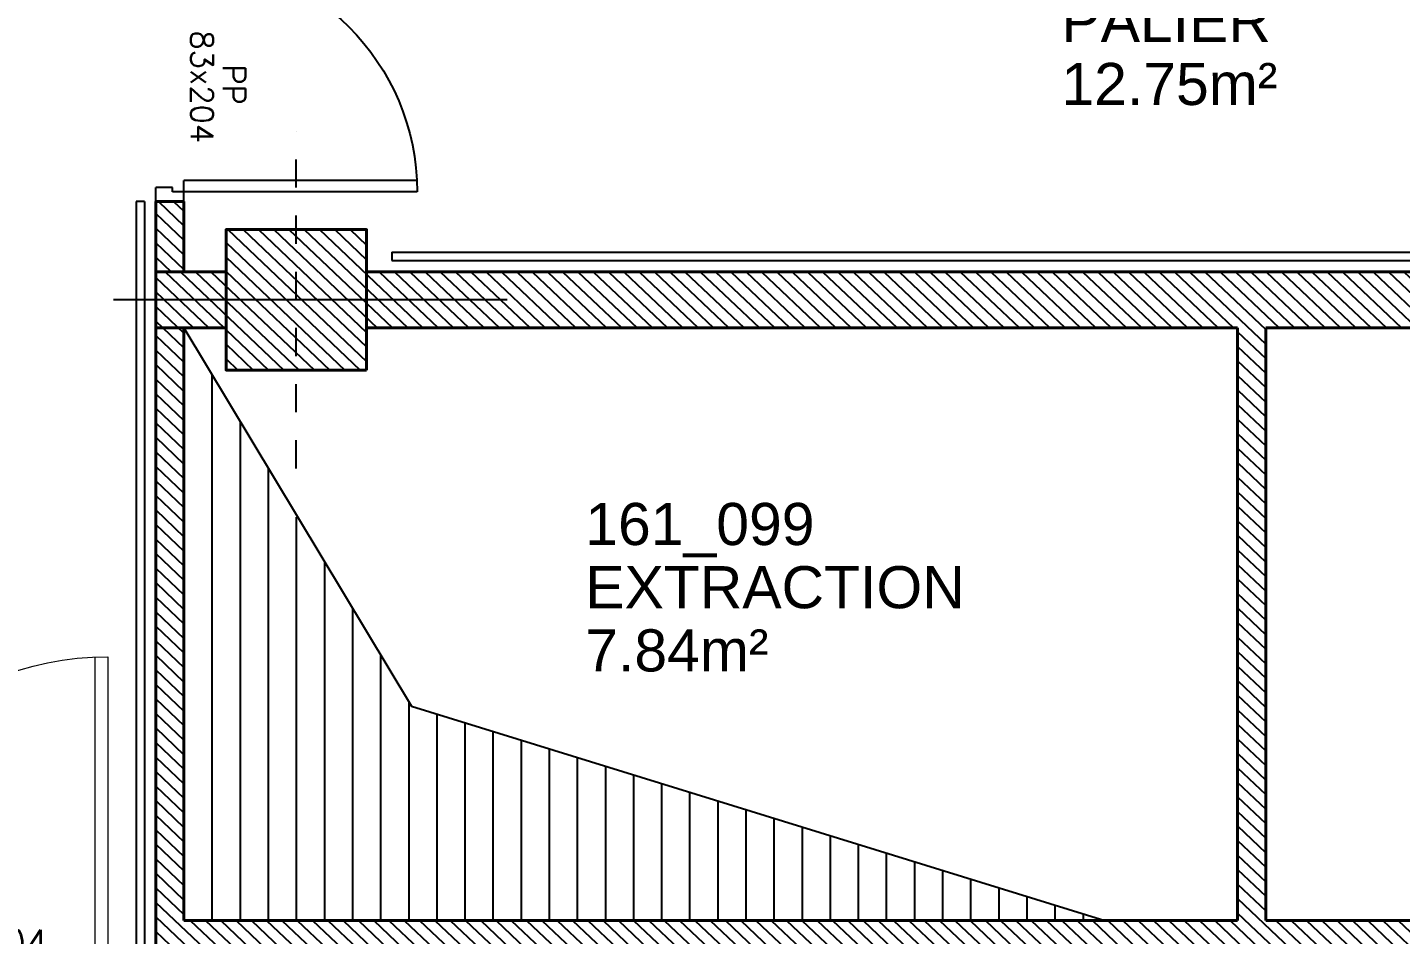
# Model space of a CAD drawing. Header units: metres. Extents: x -8 to 211, y -5 to 116.
# Drawn here: x 158.843 to 163.73, y 97.486 to 100.716 of the extents above; entities that cross this region are included whole.
import ezdxf
from ezdxf.enums import TextEntityAlignment as Align

# ---------------------------------------------------------------- set-up
doc = ezdxf.new("R2010")
doc.units = ezdxf.units.M
doc.header["$LTSCALE"] = 0.6
doc.header["$MEASUREMENT"] = 0
doc.linetypes.add('CACHÉ', pattern=[0.25, 0.125, -0.125])
doc.linetypes.add('CONTINU', pattern=[0])
doc.layers.get('0').update_dxf_attribs({"linetype": 'CONTINUOUS'})
for name, color, linetype in [('001axes', 1, 'CONTINUOUS'), ('009 main courante', 181, 'CONTINUOUS'), ('A_Etiqu_Local', 8, 'CONTINUOUS'), ('A_Etiqu_Local_ancien', 8, 'CONTINUOUS'), ('A_HACH_STRUC', 7, 'CONTINUOUS'), ('A_MUR_CLOIS', 8, 'CONTINU')]:
    doc.layers.add(name, color=color, linetype=linetype)
doc.layers.add('A_MURS_STRU', color=7, linetype='CONTINU', lineweight=40)
doc.layers.add('A_PORT', color=8, linetype='CONTINUOUS', lineweight=0)
doc.styles.add('Attribut', font='arial.ttf')
doc.styles.add('ROMANS8', font='romans8', dxfattribs={"height": 10})

# ---------------------------------------------------------------- blocks, each defined once
blk = doc.blocks.new('A_Etiqu_Local')
at = {"style": 'Attribut', "flags": 1}
for tag, p in [('CODE_HOPITAL', (-0.4463, 1.632)), ('CODE_SITE', (-0.4463, 1.407)), ('CODE_BATIMENT', (-0.4463, 1.182)), ('CODE_SECTEUR', (-0.4463, 0.957)), ('CODE_ETAGE', (-0.4463, 0.732)), ('NOM_NORMALISE', (-0.4463, -0.843)), ('SECTEUR_ACTIVITE', (-0.4463, -1.068)), ('SOUS_SECTEUR_ACTIVITE', (-0.4463, -1.293)), ('VOLUME', (-0.4463, -1.518)), ('SERVICE', (-0.4463, -1.743)), ('CODE_UG', (-0.4463, -1.968)), ('CODE_UA', (-0.4463, -2.193)), ('CODE_POLE', (-0.4463, -2.418)), ('OCCUPANT_EXTERNE', (-0.4463, -2.643)), ('DISPONIBILITE', (-0.4463, -2.868)), ('ACCES_HANDICAPES', (-0.4463, -3.093)), ('NATURE_SOL', (-0.4463, -3.318)), ('RISQUE_LABORATOIRE', (-0.4463, -3.543)), ('AMIANTE', (-0.4463, -3.768))]:
    blk.add_attdef(tag, p, '', height=0.15, dxfattribs=at)
at = {"layer": 'A_Etiqu_Local', "style": 'Attribut'}
for tag, p in [('CODE_PIECE', (-0.4463, 0.282)), ('NOM_USAGE', (-0.4463, 0.057)), ('SURFACE', (-0.4463, -0.168))]:
    blk.add_attdef(tag, p, '', height=0.15, dxfattribs=at)
at = {"layer": 'A_Etiqu_Local_ancien', "style": 'Attribut'}
blk.add_attdef('CODE_PIECE_ANCIEN', (-0.4463, 0.507), '', height=0.15, dxfattribs=at)
blk = doc.blocks.new('P80bt10')
for p, q in [((0.035, 0.93), (0.035, 0.1)), ((0.075, 0.929), (0.075, 0.1)), ((0, 0.1), (0, 0)), ((0, 0.1), (0.035, 0.1)), ((0.035, 0.1), (0.075, 0.1)), ((0.035, 0.1), (0.035, 0.06)), ((0.865, 0.1), (0.865, 0.06)), ((0.9, 0.1), (0.865, 0.1)), ((0.9, 0.1), (0.9, 0)), ((0.035, 0.06), (0.05, 0.06)), ((0.05, 0.06), (0.05, 0)), ((0.865, 0.06), (0.85, 0.06)), ((0.85, 0.06), (0.85, 0)), ((0, 0), (0.05, 0)), ((0.9, 0), (0.85, 0))]:
    blk.add_line(p, q)
blk.add_arc((0.035, 0.1), 0.83, 0, 90)
at = {"style": 'ROMANS8'}
for tag, p in [('DEF', (0.4163, 0.239)), ('DIM', (0.4087, 0.1245))]:
    blk.add_attdef(tag, text='', height=0.08, dxfattribs=at).set_placement(p, align=Align.CENTER)
blk = doc.blocks.new('-P175bt10')
at = {"layer": 'A_PORT', "linetype": 'Continuous'}
for p, q in [((0.0408, 1.1675), (0.0408, 0.1)), ((0.0875, 1.1665), (0.0875, 0.1)), ((1.6625, 0.699), (1.6625, 0.1)), ((1.7092, 0.7008), (1.7092, 0.1)), ((0, 0.1), (0, 0)), ((0, 0.1), (0.0408, 0.1)), ((0.0408, 0.1), (0.0875, 0.1)), ((0.0408, 0.1), (0.0408, 0.0533)), ((0.0408, -0.9675), (0.0408, 0.1)), ((0.0875, -0.9665), (0.0875, 0.1)), ((1.6625, 0.1), (1.7092, 0.1)), ((1.6625, -0.499), (1.6625, 0.1)), ((1.7092, 0.1), (1.7092, 0.0533)), ((1.75, 0.1), (1.7092, 0.1)), ((1.7092, -0.5008), (1.7092, 0.1)), ((1.75, 0.1), (1.75, 0))]:
    blk.add_line(p, q, dxfattribs=at)
at = {"layer": 'A_PORT'}
for p, q in [((0, 0), (0.0875, 0)), ((1.75, 0), (1.6625, 0))]:
    blk.add_line(p, q, dxfattribs=at)
at = {"layer": 'A_PORT', "linetype": 'Continuous'}
for centre, radius, start, end in [((0.0408, 0.1), 1.0675, 0, 90), ((1.7092, 0.1), 0.6008, 90, 180)]:
    blk.add_arc(centre, radius, start, end, dxfattribs=at)
at = {"layer": 'A_PORT', "linetype": 'CACHÉ'}
for centre, radius, start, end in [((0.0408, 0.1), 1.0675, 270, 0), ((1.7092, 0.1), 0.6008, 180, 270)]:
    blk.add_arc(centre, radius, start, end, dxfattribs=at)
at = {"layer": 'A_PORT', "linetype": 'Continuous', "style": 'ROMANS8'}
for tag, p in [('PCF', (0.5371, 0.2448)), ('175X204', (0.5272, 0.1021))]:
    blk.add_attdef(tag, text='', height=0.0933, dxfattribs=at).set_placement(p, align=Align.CENTER)

msp = doc.modelspace()

# ---------------------------------------------------------------- hatches: boundary and pattern name
at = {"layer": 'A_HACH_STRUC', "linetype": 'Continuous'}
h = msp.add_hatch(dxfattribs=at)
h.set_pattern_fill('ANSI31', color=8, scale=0.3, angle=-88.5553, style=0)
h.set_pattern_definition([(316.445, (159.299876, 99.8462), (0.0258395, 0.0271766), [])])
h.paths.add_polyline_path([(159.3999, 100.0962), (159.2999, 100.0962), (159.2999, 99.8462), (159.3999, 99.8462)])
h = msp.add_hatch(dxfattribs=at)
h.set_pattern_fill('ANSI31', color=8, scale=0.3, angle=-88.5553, style=0)
h.set_pattern_definition([(316.4447, (159.299874, 94.496164), (0.02583954, 0.02717661), [])])
h.paths.add_polyline_path([(167.2499, 99.9962), (166.7499, 99.9962), (166.7499, 99.4962), (167.2499, 99.4962)])
h.paths.add_polyline_path([(166.7499, 99.8462), (160.0499, 99.8462), (160.0499, 99.6462), (163.1499, 99.6462), (163.1499, 97.5362), (159.3999, 97.5362), (159.3999, 99.6462), (159.2999, 99.6462), (159.2999, 95.8957), (159.3999, 95.8957), (159.3999, 97.4362), (163.6799, 97.4361), (163.6799, 94.5962), (159.3999, 94.5962), (159.3999, 94.6957), (159.2999, 94.6957), (159.2999, 94.4962), (166.6497, 94.4962), (166.6497, 94.5962), (166.1503, 94.5962), (166.1503, 94.85), (167.1499, 94.85), (167.1499, 94.5962), (167.0497, 94.5962), (167.0497, 94.4962), (167.2499, 94.4962), (167.2499, 96.0642), (167.1499, 96.0642), (167.1499, 94.93), (166.0703, 94.93), (166.0703, 94.5962), (163.7799, 94.5962), (163.7799, 97.4361), (167.1499, 97.4361), (167.1499, 97.2642), (167.2499, 97.2642), (167.2499, 97.6121), (167.1499, 97.6121), (167.1499, 97.5361), (163.2499, 97.5361), (163.2499, 99.6462), (165.3599, 99.6462), (166.7499, 99.6462)])
h.paths.add_polyline_path([(160.0499, 99.9962), (159.5499, 99.9962), (159.5499, 99.8462), (159.5499, 99.8462), (159.5499, 99.6462), (159.5499, 99.4962), (160.0499, 99.4962)])
h.paths.add_polyline_path([(159.5499, 99.8462), (159.2999, 99.8462), (159.2999, 99.8462), (159.2999, 99.6462), (159.5499, 99.6462)])

# ---------------------------------------------------------------- linework, layer by layer
at = {"layer": '001axes', "color": 8, "linetype": 'CACHÉ'}
for p, q in [((159.7999, 99.1462), (159.7999, 100.3462)), ((159.7999, 99.1462), (159.7999, 100.3462)), ((160.4499, 99.7462), (159.1498, 99.7462)), ((160.5499, 99.7462), (159.2498, 99.7462))]:
    msp.add_line(p, q, dxfattribs=at)
at = {"layer": '009 main courante', "color": 8, "linetype": 'Continuous'}
for p, q in [((159.2299, 100.0962), (159.2299, 95.8497)), ((159.2599, 100.0962), (159.2299, 100.0962)), ((159.2599, 100.0962), (159.2599, 95.8497)), ((160.1399, 99.9162), (166.6599, 99.9162)), ((160.1399, 99.9162), (160.1399, 99.8862)), ((160.1399, 99.8862), (166.6599, 99.8862))]:
    msp.add_line(p, q, dxfattribs=at)
at = {"layer": 'A_MUR_CLOIS', "color": 8, "linetype": 'Continuous'}
for p, q in [((159.2999, 99.8462), (159.2999, 100.0962)), ((159.3999, 100.0962), (159.2999, 100.0962)), ((159.3999, 99.8462), (159.3999, 100.0962)), ((159.3999, 99.6462), (160.21, 98.2994)), ((159.4999, 99.48), (159.4999, 97.5362)), ((159.5999, 99.3137), (159.5999, 97.5362)), ((159.6999, 99.1475), (159.6999, 97.5362)), ((159.7999, 98.9728), (159.7999, 97.5362)), ((159.8999, 98.815), (159.8999, 97.5362)), ((159.9999, 98.6488), (159.9999, 97.5362)), ((160.0999, 98.4825), (160.0999, 97.5362)), ((160.1999, 98.3163), (160.1999, 97.5362)), ((160.21, 98.2994), (162.6777, 97.5362)), ((160.2999, 98.2716), (160.2999, 97.5362)), ((160.3999, 98.2407), (160.3999, 97.5362)), ((160.4999, 98.2098), (160.4999, 97.5362)), ((160.5999, 98.1788), (160.5999, 97.5362)), ((160.6999, 98.1479), (160.6999, 97.5362)), ((160.7999, 98.117), (160.7999, 97.5362)), ((160.8999, 98.086), (160.8999, 97.5362)), ((160.9999, 98.0551), (160.9999, 97.5362)), ((161.0999, 98.0242), (161.0999, 97.5362)), ((161.1999, 97.9933), (161.1999, 97.5362)), ((161.2999, 97.9623), (161.2999, 97.5362)), ((161.3999, 97.9314), (161.3999, 97.5362)), ((161.4999, 97.9005), (161.4999, 97.5362)), ((161.5998, 97.8695), (161.5998, 97.5362)), ((161.6998, 97.8386), (161.6998, 97.5362)), ((161.7998, 97.8077), (161.7998, 97.5362)), ((161.8998, 97.7768), (161.8998, 97.5362)), ((161.9998, 97.7458), (161.9998, 97.5362)), ((162.0998, 97.7149), (162.0998, 97.5362)), ((162.1998, 97.684), (162.1998, 97.5362)), ((162.2998, 97.653), (162.2998, 97.5362)), ((162.3998, 97.6221), (162.3998, 97.5362)), ((162.4998, 97.5912), (162.4998, 97.5362)), ((162.5998, 97.5603), (162.5998, 97.5362))]:
    msp.add_line(p, q, dxfattribs=at)
at = {"layer": 'A_MURS_STRU', "color": 8, "linetype": 'Continuous'}
for p, q in [((159.3999, 100.0962), (159.2999, 100.0962)), ((159.2999, 99.8462), (159.2999, 100.0962)), ((159.3999, 99.8462), (159.3999, 100.0962)), ((159.2999, 99.8462), (159.2999, 95.8957)), ((159.3999, 99.6462), (159.3999, 97.5362)), ((163.1499, 99.6462), (163.1499, 97.5361)), ((163.2499, 99.6462), (163.2499, 97.5361)), ((166.7499, 99.6462), (163.2499, 99.6462)), ((163.1499, 97.5362), (159.3999, 97.5362)), ((167.1499, 97.5361), (163.2499, 97.5361))]:
    msp.add_line(p, q, dxfattribs=at)
msp.add_lwpolyline([(160.0499, 99.4962), (159.5499, 99.4962), (159.5499, 99.9962), (160.0499, 99.9962)], close=True, dxfattribs=at)
for points in [[(159.5499, 99.8462), (159.2999, 99.8462)], [(160.0499, 99.8462), (166.7499, 99.8462)], [(159.2999, 99.6462), (159.5499, 99.6462)], [(163.1499, 99.6462), (160.0499, 99.6462)]]:
    msp.add_lwpolyline(points, dxfattribs=at)

# ---------------------------------------------------------------- block references
at = {"layer": 'A_Etiqu_Local', "color": 8}
ref = msp.add_blockref('A_Etiqu_Local', (162.9695, 100.6078), dxfattribs=at)
ref.add_attrib('CODE_PIECE', '163_101', (162.5231, 100.8898), dxfattribs={"height": 0.15, "style": 'Attribut'})
ref.add_attrib('CODE_PIECE_ANCIEN', '18', (162.5231, 101.1148), dxfattribs={"layer": 'A_Etiqu_Local_ancien', "height": 0.15, "style": 'Attribut'})
ref.add_attrib('NOM_USAGE', 'PALIER', (162.5231, 100.6648), dxfattribs={"height": 0.15, "style": 'Attribut'})
ref.add_attrib('SURFACE', '12.75m²', (162.5231, 100.4398), dxfattribs={"height": 0.15, "style": 'Attribut'})
ref = msp.add_blockref('A_Etiqu_Local', (161.2749, 98.5912), dxfattribs=at)
ref.add_attrib('CODE_PIECE', '161_099', (160.8285, 98.8731), dxfattribs={"height": 0.15, "style": 'Attribut'})
ref.add_attrib('NOM_USAGE', 'EXTRACTION', (160.8285, 98.6481), dxfattribs={"height": 0.15, "style": 'Attribut'})
ref.add_attrib('SURFACE', '7.84m²', (160.8285, 98.4231), dxfattribs={"height": 0.15, "style": 'Attribut'})
at = {"layer": 'A_MUR_CLOIS', "color": 8}
ref = msp.add_blockref('P80bt10', (159.2999, 100.0962), dxfattribs=dict(at, xscale=-1, rotation=270))
ref.add_attrib('DEF', 'PP', dxfattribs={"layer": '0', "height": 0.08, "rotation": 270, "style": 'ROMANS8'}).set_placement((159.5389, 100.5125), align=Align.CENTER)
ref.add_attrib('DIM', '83x204', dxfattribs={"layer": '0', "height": 0.08, "rotation": 270, "style": 'ROMANS8'}).set_placement((159.4243, 100.5048), align=Align.CENTER)
at = {"layer": 'A_PORT', "color": 8}
ref = msp.add_blockref('-P175bt10', (159.1706, 97.308), dxfattribs=dict(at, xscale=-1))
ref.add_attrib('175X204', '175x204', dxfattribs={"linetype": 'Continuous', "height": 0.09333, "style": 'ROMANS8'}).set_placement((158.6434, 97.4101), align=Align.CENTER)
ref.add_attrib('PCF', 'PCF', dxfattribs={"linetype": 'Continuous', "height": 0.09333, "style": 'ROMANS8'}).set_placement((158.6335, 97.5529), align=Align.CENTER)

doc.saveas('drawing.dxf')
